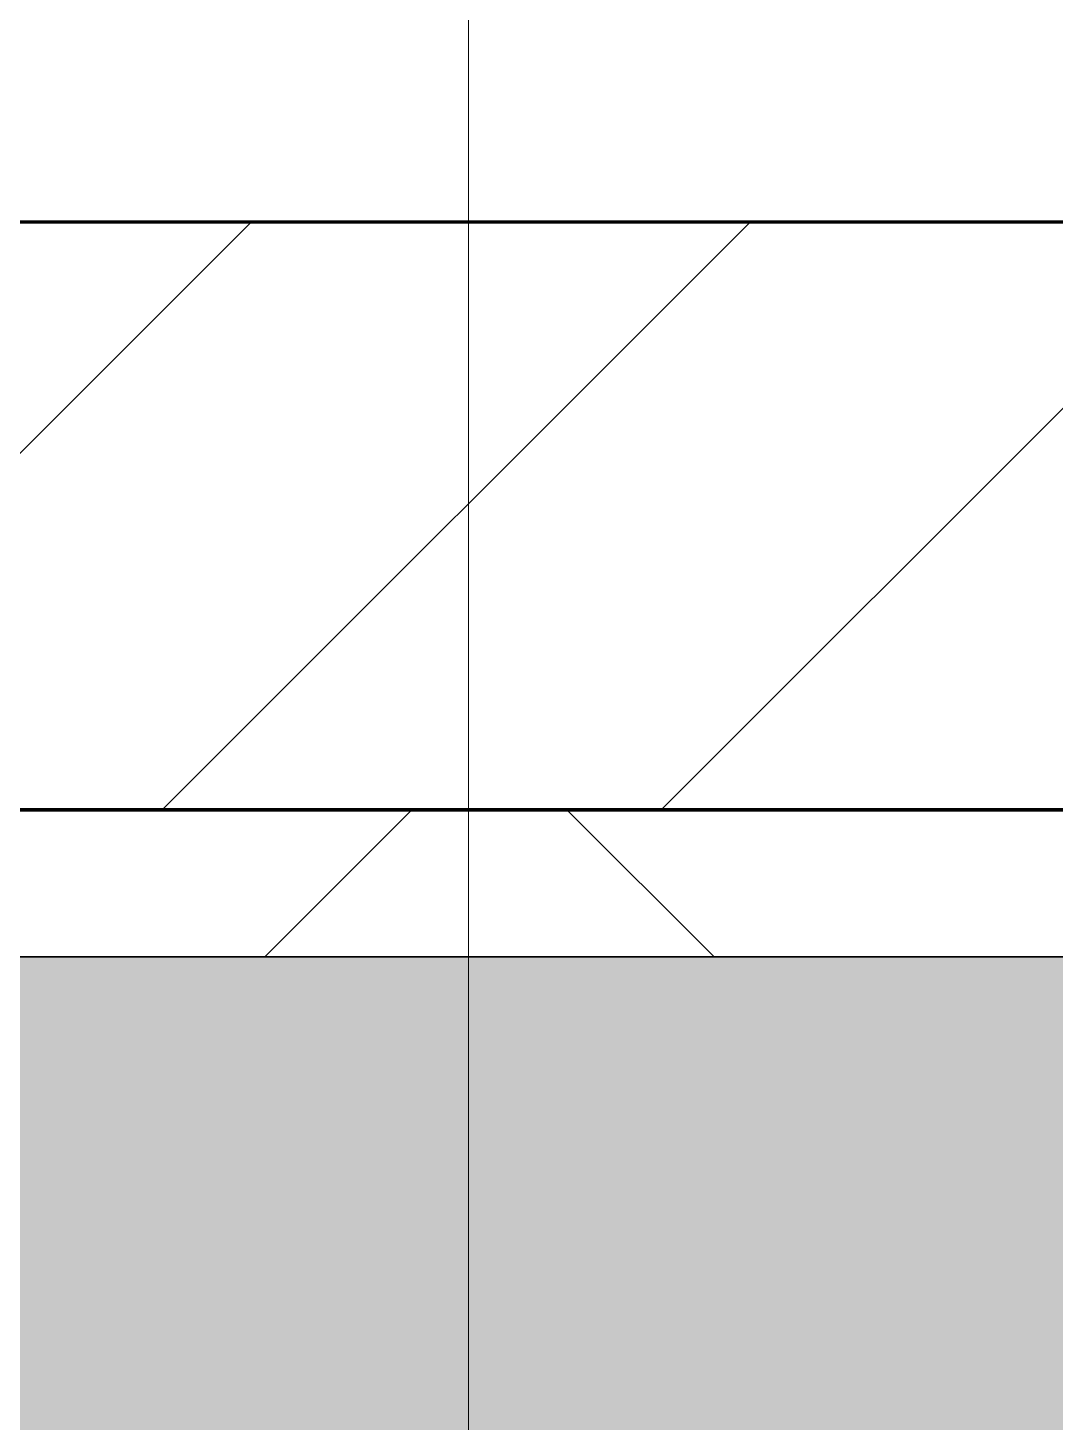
# Model space of a CAD drawing. Header units: millimetres. Extents: x -794334 to -714814, y -17806 to 22403.
# Drawn here: x -773802.3 to -773452.9, y 9735.7 to 10210 of the extents above; entities that cross this region are included whole.
import ezdxf
from ezdxf.xclip import XClip

# ---------------------------------------------------------------- set-up
doc = ezdxf.new("R2010")
doc.units = ezdxf.units.MM
doc.header["$XCLIPFRAME"] = 0
for name, color, linetype, lineweight in [('A-ANNO-NOTE', 3, 'Continuous', 25), ('A-GENM', 1, 'Continuous', 9), ('A-GLAZ-CURT', 2, 'Continuous', 9), ('A-WALL', 5, 'Continuous', 35), ('A-WALL-FNSH', 2, 'Continuous', 35), ('A-WALL-PATT', 1, 'Continuous', 35)]:
    doc.layers.add(name, color=color, linetype=linetype, lineweight=lineweight)
doc.layers.add('A11_ALU.SOLID SHEET', color=2, linetype='Continuous')

# ---------------------------------------------------------------- blocks, each defined once
blk = doc.blocks.new('DPA_AN_Section Line - UP-Left-16261063-4252-01 ENLARGED CONCOURSE LEVEL - REFLECTED CEILING PLAN - SHEET 3')
at = {"layer": 'A-ANNO-NOTE', "lineweight": 9}
blk.add_line((7.4999, 0), (85, 0), dxfattribs=at)
blk = doc.blocks.new('PPLS-PP19_Custom Tile Pattern - Custom Tile Pattern-V105-4252-01 ENLARGED CONCOURSE LEVEL - REFLECTED CEILING PLAN - SHEET 3')
at = {"layer": 'A-GLAZ-CURT'}
for p, q in [((-300, 0), (300, 0)), ((300, 0), (-300, 0)), ((195.99, 0), (213.31, 0)), ((213.31, 0), (195.99, 0)), ((230.06, 0), (300, 0)), ((-300, -50), (300, -50)), ((300, -50), (-300, -50))]:
    blk.add_line(p, q, dxfattribs=at)
for points, knots in [([(-126.5, 0), (-122.44, 0), (-108.71, 0), (-86.68, 0), (-63.44, 0), (-54.4, 0), (-48.53, 0), (-30.79, 0), (-18.03, 0), (8.61, 0), (15.02, 0), (22.91, 0), (31, 0), (39.04, 0), (51.19, 0), (58.74, 0), (61.34, 0), (61.45, 0)], [-5231.017328, -5231.017328, -5231.017328, -5231.017328, -4994.692869, -4542.524482, -4008.285538, -3689.699207, -3546.54457, -3315.260113, -2864.387349, -2439.246196, -2084.094819, -1956.422387, -1818.904206, -1645.594513, -1443.202566, -1228.752106, -1120.932285, -1120.932285, -1120.932285, -1120.932285]), ([(9.32, 0), (9.08, 0), (7.65, 0), (2.57, 0), (-12.23, 0), (-25.64, 0), (-40, 0), (-56.24, 0), (-75.59, 0), (-94, 0), (-112.01, 0), (-114.94, 0), (-115.63, 0)], [-2922.926651, -2922.926651, -2922.926651, -2922.926651, -2882.788014, -2720.818881, -2518.50168, -2125.455881, -1792.521578, -1466.981642, -1208.454564, -789.402658, -501.969187, -243.577221, -243.577221, -243.577221, -243.577221]), ([(-66.39, 0), (-66.39, 0), (-63.63, 0), (-53.63, 0), (-34.42, 0), (-29.82, 0), (-29.19, 0)], [-2493.31794, -2493.31794, -2493.31794, -2493.31794, -2315.303971, -1809.437387, -963.711516, -666.19313, -666.19313, -666.19313, -666.19313]), ([(31.18, 0), (25.97, 0), (11.99, 0), (-16.92, 0), (-47.42, 0), (-65.77, 0), (-66.37, 0), (-66.38, 0)], [-4496.803627, -4496.803627, -4496.803627, -4496.803627, -4222.080604, -3745.412743, -2981.410125, -2542.574734, -2498.224237, -2498.224237, -2498.224237, -2498.224237]), ([(76.63, 0), (74.8, 0), (67.65, 0), (53.52, 0), (37, 0), (24.07, 0), (12.82, 0), (-2.9, 0), (-20.62, 0), (-32.81, 0), (-44.85, 0), (-51.43, 0), (-51.79, 0)], [-3095.572228, -3095.572228, -3095.572228, -3095.572228, -2950.589685, -2634.532728, -2313.748533, -2106.613311, -1925.670641, -1617.263037, -1290.787923, -1039.307308, -819.71621, -644.910881, -644.910881, -644.910881, -644.910881]), ([(30.82, 0), (29.27, 0), (20.14, 0), (3.54, 0), (-16.4, 0), (-34.22, 0), (-35.84, 0)], [-10462.034656, -10462.034656, -10462.034656, -10462.034656, -10363.088938, -9884.23066, -9424.652049, -9193.362191, -9193.362191, -9193.362191, -9193.362191]), ([(-35.68, 0), (-31.58, 0), (-18.75, 0), (8.83, 0), (43.36, 0), (70.92, 0), (82.12, 0), (83.66, 0)], [-6163.744412, -6163.744412, -6163.744412, -6163.744412, -5862.463379, -5340.621928, -4573.028122, -4094.177415, -3869.465285, -3869.465285, -3869.465285, -3869.465285]), ([(-34.88, 0), (-34.77, 0), (-33.14, 0), (-28.88, 0), (-26.95, 0), (-26.54, 0)], [-9067.096702, -9067.096702, -9067.096702, -9067.096702, -9057.163041, -8919.836787, -8834.607043, -8834.607043, -8834.607043, -8834.607043]), ([(-34.82, 0), (-33.99, 0), (-32.57, 0), (-29.94, 0), (-28.57, 0)], [-214.457191, -214.457191, -214.457191, -214.457191, -83.513472, 0, 0, 0, 0]), ([(-34.63, 0), (-26.29, 0), (-11.99, 0), (4.23, 0), (9.64, 0), (10.14, 0), (10.18, 0)], [-4019.024145, -4019.024145, -4019.024145, -4019.024145, -3589.737505, -3285.047089, -3066.359526, -3044.715262, -3044.715262, -3044.715262, -3044.715262]), ([(-26.75, 0), (-27.82, 0), (-30.83, 0), (-33.96, 0), (-34.59, 0)], [-8718.362214, -8718.362214, -8718.362214, -8718.362214, -8532.293389, -8485.872555, -8485.872555, -8485.872555, -8485.872555]), ([(70.61, 0), (66.16, 0), (55.8, 0), (39.61, 0), (24.74, 0), (2.64, 0), (-17.84, 0), (-30.57, 0), (-31.82, 0), (-32, 0)], [-4647.237329, -4647.237329, -4647.237329, -4647.237329, -4326.416877, -4098.545751, -3766.694881, -3333.063701, -2994.501669, -2698.150104, -2614.070998, -2614.070998, -2614.070998, -2614.070998]), ([(-30.76, 0), (-30.73, 0), (-29.99, 0), (-23.47, 0), (-15.75, 0), (-15.19, 0)], [-54176.191683, -54176.191683, -54176.191683, -54176.191683, -54157.274271, -53749.15266, -53717.791567, -53717.791567, -53717.791567, -53717.791567]), ([(-30.52, 0), (-27.11, 0), (-17.83, 0), (5.99, 0), (20.95, 0), (31.18, 0), (32.02, 0)], [-2323.618664, -2323.618664, -2323.618664, -2323.618664, -2142.497158, -1716.209403, -1206.526904, -1161.809332, -1161.809332, -1161.809332, -1161.809332]), ([(-13, 0), (-14.35, 0), (-17.68, 0), (-25.97, 0), (-29.52, 0), (-30.21, 0)], [-55207.591944, -55207.591944, -55207.591944, -55207.591944, -54789.006179, -54461.685999, -54290.791712, -54290.791712, -54290.791712, -54290.791712]), ([(8.33, 0), (8.19, 0), (7.18, 0), (0.32, 0), (-13.89, 0), (-24.92, 0), (-29.03, 0)], [-3574.286521, -3574.286521, -3574.286521, -3574.286521, -3526.962355, -3285.499107, -2903.012179, -2680.714891, -2680.714891, -2680.714891, -2680.714891]), ([(-28.98, 0), (-28.66, 0), (-27.39, 0), (-24.45, 0), (-22.56, 0)], [-166.548282, -166.548282, -166.548282, -166.548282, -102.06493, 0, 0, 0, 0]), ([(-28.57, 0), (-26.93, 0), (-20.29, 0), (-11.45, 0), (2.08, 0), (13.15, 0), (21.24, 0), (24.62, 0), (24.72, 0), (24.72, 0)], [-5361.429781, -5361.429781, -5361.429781, -5361.429781, -5261.36855, -5050.479954, -4785.90057, -4596.498881, -4445.288762, -4384.376941, -4376.041937, -4376.041937, -4376.041937, -4376.041937]), ([(-22.56, 0), (-20.27, 0), (-17.03, 0), (-11.36, 0), (-7.66, 0), (-6.6, 0), (-6.44, 0)], [-56468.192263, -56468.192263, -56468.192263, -56468.192263, -56344.022017, -56303.229861, -56166.290093, -56124.392176, -56124.392176, -56124.392176, -56124.392176]), ([(-15.19, 0), (-13.07, 0), (7.48, 0), (42.82, 0), (88.72, 0), (120.63, 0), (138.28, 0), (138.53, 0)], [-461.142613, -461.142613, -461.142613, -461.142613, -429.606584, -390.253598, -346.313304, -291.370682, -290.5735, -290.5735, -290.5735, -290.5735]), ([(-6.54, 0), (-6.73, 0), (-7.2, 0), (-7.6, 0), (-7.79, 0)], [-56009.792147, -56009.792147, -56009.792147, -56009.792147, -55949.290093, -55895.192118, -55895.192118, -55895.192118, -55895.192118]), ([(-2.63, 0), (-2.47, 0), (-1.22, 0), (4.92, 0), (15.97, 0), (22.54, 0), (24.49, 0)], [-226.825321, -226.825321, -226.825321, -226.825321, -220.269177, -206.416616, -198.214427, -187.717507, -187.717507, -187.717507, -187.717507]), ([(103.09, 0), (101.08, 0), (86.31, 0), (63.34, 0), (35.84, 0), (12, 0), (3.08, 0), (-1.67, 0), (-2.25, 0)], [-375.435014, -375.435014, -375.435014, -375.435014, -369.147452, -330.153101, -307.516438, -285.83788, -246.234814, -234.646884, -234.646884, -234.646884, -234.646884]), ([(24.69, 0), (24.54, 0), (20.99, 0), (15.48, 0), (10.8, 0), (9.63, 0)], [-4368.572414, -4368.572414, -4368.572414, -4368.572414, -4306.476363, -4080.000647, -3772.857994, -3772.857994, -3772.857994, -3772.857994]), ([(18.16, 0), (19.15, 0), (24.25, 0), (25.66, 0), (26.12, 0)], [-5700.113719, -5700.113719, -5700.113719, -5700.113719, -5554.232259, -5302.431367, -5302.431367, -5302.431367, -5302.431367]), ([(32.24, 0), (31.38, 0), (26.94, 0), (20.67, 0), (18.85, 0), (18.16, 0)], [-6173.275753, -6173.275753, -6173.275753, -6173.275753, -6135.05769, -5972.647715, -5832.674503, -5832.674503, -5832.674503, -5832.674503]), ([(27.44, 0), (27.9, 0), (29.54, 0), (38.07, 0), (53.39, 0), (71.67, 0), (84.83, 0), (86.01, 0), (92.51, 0), (94.33, 0)], [-5037.309798, -5037.309798, -5037.309798, -5037.309798, -4887.603822, -4705.298446, -4353.683244, -3960.84581, -3759.045785, -3336.541051, -2783.776468, -2783.776468, -2783.776468, -2783.776468]), ([(53.18, 0), (53.06, 0), (52.22, 0), (44.99, 0), (36.46, 0), (30.82, 0)], [-622.740158, -622.740158, -622.740158, -622.740158, -566.066452, -360.610861, 0, 0, 0, 0]), ([(136.44, 0), (121.66, 0), (87.28, 0), (51.87, 0), (32.25, 0)], [-106.750556, -106.750556, -106.750556, -106.750556, -59.610984, -1.063534, -1.063534, -1.063534, -1.063534]), ([(32.25, 0), (33.52, 0), (38.35, 0), (45.92, 0), (57.76, 0), (64.47, 0), (72.74, 0), (75.22, 0), (76.03, 0), (76.21, 0)], [-1157.615896, -1157.615896, -1157.615896, -1157.615896, -1089.329421, -901.315459, -753.071572, -495.328968, -421.953223, -334.951786, -290.452333, -290.452333, -290.452333, -290.452333]), ([(99.26, 0), (97.94, 0), (91.62, 0), (85.59, 0), (74.4, 0), (62.26, 0), (51.85, 0), (44.35, 0), (35.53, 0), (32.41, 0)], [-7633.94163, -7633.94163, -7633.94163, -7633.94163, -7531.75727, -7135.649961, -6924.452779, -6738.82075, -6548.303034, -6314.283804, -6175.773004, -6175.773004, -6175.773004, -6175.773004]), ([(33.37, 0), (37, 0), (48.37, 0), (71.92, 0), (100.57, 0), (116.36, 0), (128.63, 0), (128.95, 0)], [-135.792042, -135.792042, -135.792042, -135.792042, -118.513713, -97.899267, -63.759246, -39.050993, -35.895543, -35.895543, -35.895543, -35.895543]), ([(100.13, 0), (90.3, 0), (75.08, 0), (57.82, 0), (46.51, 0), (41.18, 0), (36.02, 0), (35.54, 0), (35.54, 0)], [-395.515108, -395.515108, -395.515108, -395.515108, -357.622665, -341.267687, -334.000314, -326.15566, -319.318397, -317.489778, -317.489778, -317.489778, -317.489778]), ([(36.29, 0), (37.77, 0), (48.82, 0), (64.79, 0), (95.91, 0), (124.45, 0), (132.42, 0), (134.6, 0)], [-314.598523, -314.598523, -314.598523, -314.598523, -305.899624, -287.17622, -249.500363, -194.761443, -152.241002, -152.241002, -152.241002, -152.241002]), ([(61.47, 0), (61.47, 0), (61.21, 0), (54.61, 0), (53.71, 0), (53.56, 0)], [-1113.311073, -1113.311073, -1113.311073, -1113.311073, -1096.402191, -891.204116, -747.28819, -747.28819, -747.28819, -747.28819]), ([(76.22, 0), (75.58, 0), (73.64, 0), (71.05, 0), (70.61, 0)], [-193.634889, -193.634889, -193.634889, -193.634889, -31.537676, 0, 0, 0, 0]), ([(94.4, 0), (94.4, 0), (94.64, 0), (99.11, 0), (108.97, 0), (120.79, 0), (139.94, 0), (163.31, 0), (185.23, 0), (193.62, 0), (194.69, 0), (194.79, 0)], [-2348.345796, -2348.345796, -2348.345796, -2348.345796, -2310.419338, -2233.599744, -2052.234781, -1843.028543, -1530.39897, -1095.004608, -529.74427, -295.064701, -265.121568, -265.121568, -265.121568, -265.121568]), ([(114.39, 0), (114.2, 0), (112.08, 0), (106.77, 0), (101, 0), (100.13, 0)], [-8148.58938, -8148.58938, -8148.58938, -8148.58938, -8105.191388, -7723.759874, -7656.636597, -7656.636597, -7656.636597, -7656.636597]), ([(167.07, 0), (166.75, 0), (161.66, 0), (147.02, 0), (117.98, 0), (101.91, 0), (100.34, 0)], [-535.995142, -535.995142, -535.995142, -535.995142, -530.793311, -458.593899, -401.860199, -395.777283, -395.777283, -395.777283, -395.777283]), ([(129.02, 0), (129.02, 0), (124.41, 0), (122.35, 0), (114.96, 0), (108.04, 0), (103.09, 0)], [-35.386604, -35.386604, -35.386604, -35.386604, -31.430235, -22.807238, -15.488593, 0, 0, 0, 0]), ([(157.9, 0), (156.77, 0), (151.67, 0), (143.29, 0), (134.04, 0), (126.24, 0), (118.6, 0), (114.23, 0), (111.98, 0), (105.66, 0), (105.23, 0), (105.23, 0)], [-10292.955006, -10292.955006, -10292.955006, -10292.955006, -10098.273015, -9847.788484, -9677.714971, -9567.007022, -9453.21225, -9220.200448, -9012.77275, -8966.157302, -8929.495943, -8929.495943, -8929.495943, -8929.495943]), ([(105.26, 0), (105.52, 0), (111.01, 0), (112.65, 0), (113.59, 0)], [-8920.561005, -8920.561005, -8920.561005, -8920.561005, -8814.835624, -8577.462505, -8577.462505, -8577.462505, -8577.462505]), ([(128.58, 0), (128.8, 0), (130.16, 0), (139.26, 0), (152.67, 0), (161.24, 0), (162.19, 0), (162.75, 0)], [-633.326174, -633.326174, -633.326174, -633.326174, -627.736123, -618.981161, -602.094757, -592.980799, -581.414464, -581.414464, -581.414464, -581.414464]), ([(137.1, 0), (136, 0), (133.64, 0), (129.87, 0), (129.11, 0)], [-670.405967, -670.405967, -670.405967, -670.405967, -651.020627, -640.742133, -640.742133, -640.742133, -640.742133]), ([(193.8, 0), (193.33, 0), (190.11, 0), (183.13, 0), (171, 0), (161.95, 0), (161.28, 0), (158.35, 0), (157.85, 0), (157.77, 0)], [-11665.349007, -11665.349007, -11665.349007, -11665.349007, -11565.880756, -11105.624034, -10839.086983, -10768.332124, -10666.779182, -10580.760289, -10550.278881, -10550.278881, -10550.278881, -10550.278881]), ([(300, 0), (286.53, 0), (254.22, 0), (207.11, 0), (177.41, 0), (159.34, 0), (158.33, 0), (158.3, 0)], [-285.253232, -285.253232, -285.253232, -285.253232, -244.693688, -187.987675, -143.776725, -129.632772, -123.352749, -123.352749, -123.352749, -123.352749]), ([(159.07, 0), (159.13, 0), (160.84, 0), (163.52, 0), (166.75, 0), (167.07, 0)], [-115.643202, -115.643202, -115.643202, -115.643202, -114.681583, -87.660824, -84.805015, -84.805015, -84.805015, -84.805015]), ([(162.75, 0), (165.4, 0), (170.91, 0), (172.61, 0), (172.61, 0)], [-111.264224, -111.264224, -111.264224, -111.264224, -56.742688, -19.085662, -19.085662, -19.085662, -19.085662]), ([(167.97, 0), (169.91, 0), (175.18, 0), (185.98, 0), (208.82, 0), (219.42, 0), (230.06, 0)], [-82.154976, -82.154976, -82.154976, -82.154976, -65.295536, -41.623857, -24.459831, 0, 0, 0, 0]), ([(247.1, 0), (246.76, 0), (245.04, 0), (238.34, 0), (226.56, 0), (221.1, 0), (200.27, 0), (182.99, 0), (174.27, 0), (169.67, 0), (168.99, 0)], [-9649.085549, -9649.085549, -9649.085549, -9649.085549, -9581.591397, -9406.094246, -9221.510254, -9016.44624, -8717.832359, -8253.978395, -8152.463617, -8069.855175, -8069.855175, -8069.855175, -8069.855175]), ([(215.22, 0), (214.62, 0), (210.55, 0), (203.98, 0), (187.54, 0), (175.3, 0), (169.49, 0)], [-203.825446, -203.825446, -203.825446, -203.825446, -198.527383, -184.406837, -162.427601, -142.916156, -142.916156, -142.916156, -142.916156]), ([(171.51, 0), (176.48, 0), (193.23, 0), (201.73, 0), (208.81, 0), (213.9, 0), (241.96, 0), (266.73, 0), (281.71, 0), (291.71, 0), (296.52, 0), (297.86, 0), (298.09, 0)], [-7971.819559, -7971.819559, -7971.819559, -7971.819559, -7784.112253, -7606.717214, -7289.299508, -7042.621073, -6582.165592, -6068.460911, -5766.029927, -5566.724884, -5280.360606, -5199.253518, -5199.253518, -5199.253518, -5199.253518]), ([(172.07, 0), (177.66, 0), (187.87, 0), (201.08, 0), (207.47, 0), (213.96, 0), (215.11, 0)], [-255.364076, -255.364076, -255.364076, -255.364076, -237.955587, -223.92608, -215.862851, -208.75215, -208.75215, -208.75215, -208.75215]), ([(300, 0), (288.22, 0), (262, 0), (230.43, 0), (219.94, 0), (219.02, 0)], [-12528.858583, -12528.858583, -12528.858583, -12528.858583, -11905.454923, -11162.864862, -10856.732305, -10856.732305, -10856.732305, -10856.732305]), ([(219.9, 0), (220.86, 0), (227.84, 0), (242.06, 0), (246.54, 0), (246.96, 0)], [-10670.940496, -10670.940496, -10670.940496, -10670.940496, -10511.382485, -9925.173265, -9834.877357, -9834.877357, -9834.877357, -9834.877357]), ([(284.76, 0), (284.76, 0), (285.09, 0), (287.47, 0), (293.59, 0), (297.76, 0), (300, 0)], [-4110.630118, -4110.630118, -4110.630118, -4110.630118, -4053.389046, -3959.664717, -3862.421465, -3746.95702, -3746.95702, -3746.95702, -3746.95702]), ([(297.38, 0), (295.84, 0), (291.62, 0), (285.38, 0), (284.87, 0)], [-4803.172655, -4803.172655, -4803.172655, -4803.172655, -4358.271401, -4143.037883, -4143.037883, -4143.037883, -4143.037883])]:
    blk.add_open_spline(points, degree=3, knots=knots, dxfattribs=at)
for points in [[(-29.03, 0), (-31.02, 0), (-33.01, 0), (-35.02, 0)], [(24.49, 0), (25.23, 0), (25.72, 0), (26.04, 0)], [(27.89, 0), (28.69, 0), (29.74, 0), (31.1, 0)], [(80.35, 0), (79.57, 0), (78.27, 0), (76.63, 0)], [(84.06, 0), (83.48, 0), (82.41, 0), (81.72, 0)], [(168.74, 0), (168.74, 0), (169.81, 0), (171.51, 0)], [(195.11, 0), (194.91, 0), (194.44, 0), (193.8, 0)]]:
    blk.add_open_spline(points, degree=3, dxfattribs=at)
blk = doc.blocks.new('PPLS-PP19_Custom Tile Pattern - Custom Tile Pattern-V106-4252-01 ENLARGED CONCOURSE LEVEL - REFLECTED CEILING PLAN - SHEET 3')
at = {"layer": 'A-GLAZ-CURT'}
for p, q in [((-300, 0), (300, 0)), ((300, 0), (-300, 0)), ((-293.07, 0), (-275.75, 0)), ((-275.75, 0), (-293.07, 0)), ((-300, -50), (300, -50)), ((300, -50), (-300, -50))]:
    blk.add_line(p, q, dxfattribs=at)
at = {"layer": 'A-GLAZ-CURT', "flags": 128}
for points in [[(-300, 0), (-291.56, 0), (-283.3, 0), (-275.2, 0), (-267.26, 0), (-259.45, 0), (-251.77, 0), (-244.2, 0), (-236.74, 0), (-229.36, 0), (-222.06, 0), (-214.83, 0), (-207.71, 0), (-200.76, 0), (-194.02, 0), (-187.54, 0), (-181.38, 0), (-175.58, 0), (-170.25, 0), (-165.64, 0), (-162.01, 0), (-160.41, 0)], [(-160.49, 0), (-164.95, 0), (-169.65, 0), (-174.47, 0), (-179.49, 0), (-184.81, 0), (-190.44, 0), (-196.37, 0), (-202.58, 0), (-209.04, 0), (-215.73, 0), (-222.63, 0), (-229.72, 0), (-236.97, 0), (-244.39, 0), (-251.96, 0), (-259.67, 0), (-267.51, 0), (-275.48, 0), (-283.55, 0), (-291.73, 0), (-300, 0)]]:
    blk.add_lwpolyline(points, dxfattribs=at)
at = {"layer": 'A-GLAZ-CURT'}
for points, knots in [([(-300, 0), (-284.65, 0), (-236.57, 0), (-174.61, 0), (-129.95, 0), (-110.98, 0), (-100.08, 0), (-92.79, 0)], [-5323.127839, -5323.127839, -5323.127839, -5323.127839, -4502.809032, -2700.551212, -1002.059161, -460.363443, -25.928511, -25.928511, -25.928511, -25.928511]), ([(-160.49, 0), (-176.91, 0), (-214.17, 0), (-262.56, 0), (-294.48, 0), (-300, 0)], [-16427.628772, -16427.628772, -16427.628772, -16427.628772, -15131.813646, -13729.592194, -13439.944408, -13439.944408, -13439.944408, -13439.944408])]:
    blk.add_open_spline(points, degree=3, knots=knots, dxfattribs=at)
blk = doc.blocks.new('Curved Concourse Ceiling5 - Curved Concourse Ceiling-12515229-4252-01 ENLARGED CONCOURSE LEVEL - REFLECTED CEILING PLAN - SHEET 3')
at = {"layer": 'A-GENM'}
h = blk.add_hatch(color=256, dxfattribs=at)
h.paths.add_polyline_path([(-768763.28, 4129.03), (-768657.49, 4129.04), (-768657.5, 9894.02), (-777707.49, 9894.02), (-777707.42, 4129.03), (-769849.31, 4129.03)])
h.paths.add_polyline_path([(-768857.49, 4329.03), (-777507.49, 4329.03), (-777507.49, 9694.03), (-768857.49, 9694.03), (-768857.49, 4419.87)])
blk.add_line((-768657.49, 9894.03), (-777707.49, 9894.03), dxfattribs=at)
blk.add_line((-768657.49, 9894.03), (-777707.49, 9894.03), dxfattribs=at)
blk = doc.blocks.new('*U1029')
at = {"layer": 'A-GENM'}
blk.add_blockref('Curved Concourse Ceiling5 - Curved Concourse Ceiling-12515229-4252-01 ENLARGED CONCOURSE LEVEL - REFLECTED CEILING PLAN - SHEET 3', (778882.37, -3579.02), dxfattribs=at)
at = {"layer": 'A-GLAZ-CURT', "rotation": 180}
for name, p in [('PPLS-PP19_Custom Tile Pattern - Custom Tile Pattern-V106-4252-01 ENLARGED CONCOURSE LEVEL - REFLECTED CEILING PLAN - SHEET 3', (4800, 6315)), ('PPLS-PP19_Custom Tile Pattern - Custom Tile Pattern-V105-4252-01 ENLARGED CONCOURSE LEVEL - REFLECTED CEILING PLAN - SHEET 3', (5400, 6315))]:
    blk.add_blockref(name, p, dxfattribs=at)
blk = doc.blocks.new('*U1230')
blk.add_lwpolyline([(0, 0), (9050, 0), (9050, 5765), (0, 5765)], close=True)
blk = doc.blocks.new('*U1630')
for points in [[(-4139.52, 6315), (-75674.95, 6315), (-75674.95, 550), (-4139.52, 550)], [(-33025.12, 550), (-23975.12, 550), (-23975.12, 6315), (-33025.12, 6315)]]:
    blk.add_lwpolyline(points, close=True)
blk.add_blockref('*U1230', (-33025.12, 550))

msp = doc.modelspace()

# ---------------------------------------------------------------- block references
at = {"layer": 'A11_ALU.SOLID SHEET'}
ref = msp.add_blockref('*U1630', (-744681.24, 3579.02), dxfattribs=at)
XClip(ref).set_block_clipping_path([(-45802.4668593339, -9620.0029952967), (23702.8690583039, 10334.9999958097)])

# ---------------------------------------------------------------- next in the draw order: hatches: boundary and pattern name
at = {"layer": 'A-WALL-PATT', "lineweight": 9}
h = msp.add_hatch(dxfattribs=at)
h.set_pattern_fill('FP_2', color=256, style=0, pattern_type=2)
h.set_pattern_definition([(45, (0, 0), (-84.852814, 84.852814), [])])
h.paths.add_polyline_path([(-745742.17, 9944.02), (-745742.17, 10144.02), (-783082.17, 10144.02), (-783082.17, 9944.02), (-747042.87, 9944.02)])
h = msp.add_hatch(dxfattribs=at)
h.set_pattern_fill('FP_5', color=256, style=0, pattern_type=2)
h.set_pattern_definition([(45, (0, 0), (-212.13203, 212.13203), []), (135, (0, 0), (-212.13203, -212.13203), [])])
h.paths.add_polyline_path([(-748821.9, 9894.02), (-748821.9, 9944.02), (-783057.37, 9944.02), (-783057.37, 9894.02), (-749214.91, 9894.02)])

# ---------------------------------------------------------------- next in the draw order: linework, layer by layer
at = {"layer": 'A-WALL', "color": 7, "lineweight": 70}
for p, q in [((-783082.17, 10144.02), (-745742.17, 10144.02)), ((-783057.37, 9944.02), (-748821.9, 9944.02)), ((-748821.9, 9944.02), (-783057.37, 9944.02))]:
    msp.add_line(p, q, dxfattribs=at)
at = {"layer": 'A-WALL-FNSH', "color": 250}
msp.add_line((-748821.9, 9894.02), (-783057.37, 9894.02), dxfattribs=at)

# ---------------------------------------------------------------- next in the draw order: block references
msp.add_blockref('*U1029', (-778882.37, 3579.02))
at = {"layer": 'A-ANNO-NOTE', "xscale": 100, "yscale": 100, "zscale": 100, "rotation": 269.9999999999982}
msp.add_blockref('DPA_AN_Section Line - UP-Left-16261063-4252-01 ENLARGED CONCOURSE LEVEL - REFLECTED CEILING PLAN - SHEET 3', (-773652.49, 12414.02), dxfattribs=at)

doc.saveas('drawing.dxf')
